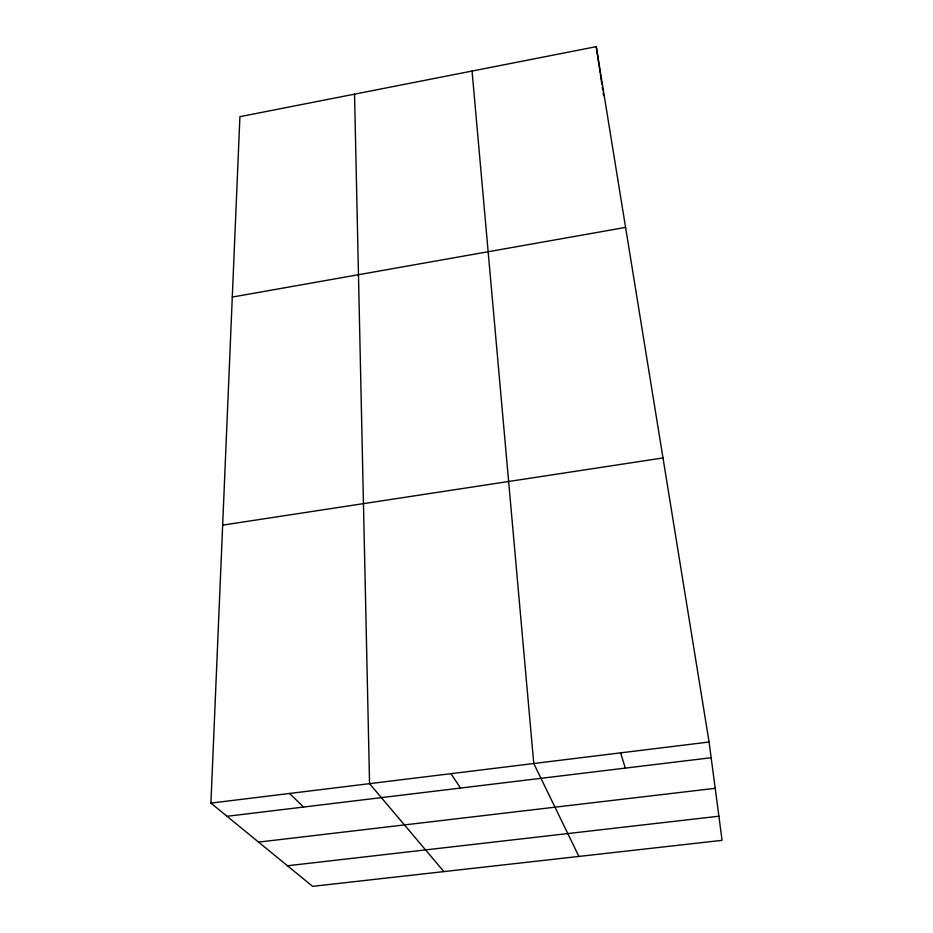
<?xml version="1.0" encoding="UTF-8"?>
<svg xmlns="http://www.w3.org/2000/svg" width="933" height="933" viewBox="0 0 933 933"><rect width="100%" height="100%" fill="white"/><g stroke="black" fill="none" stroke-linecap="round" stroke-linejoin="round"><path stroke-width="1.4" d="M210.916 803.103L239.909 116.672L596.257 46.65L709.08 742.015L722.084 840.341L312.613 886.35L210.916 803.103L709.08 742.015M232.282 297.067L625.577 227.395M222.649 525.127L662.99 457.94M227.034 816.305L711.156 757.724M258.558 842.102L715.203 788.315M287.469 865.766L718.888 816.212M289.557 793.458L303.563 807.045M443.875 871.597L369.561 783.65L354.54 94.151M450.954 773.667L460.494 788.058M578.892 856.436L533.769 763.509L472.051 71.06M620.62 752.861L625.308 768.116M596.257 46.65L600.176 72.902M600.385 74.325L601.867 84.238M602.298 87.072L602.718 89.906M603.138 92.729L603.558 95.563"/></g></svg>
